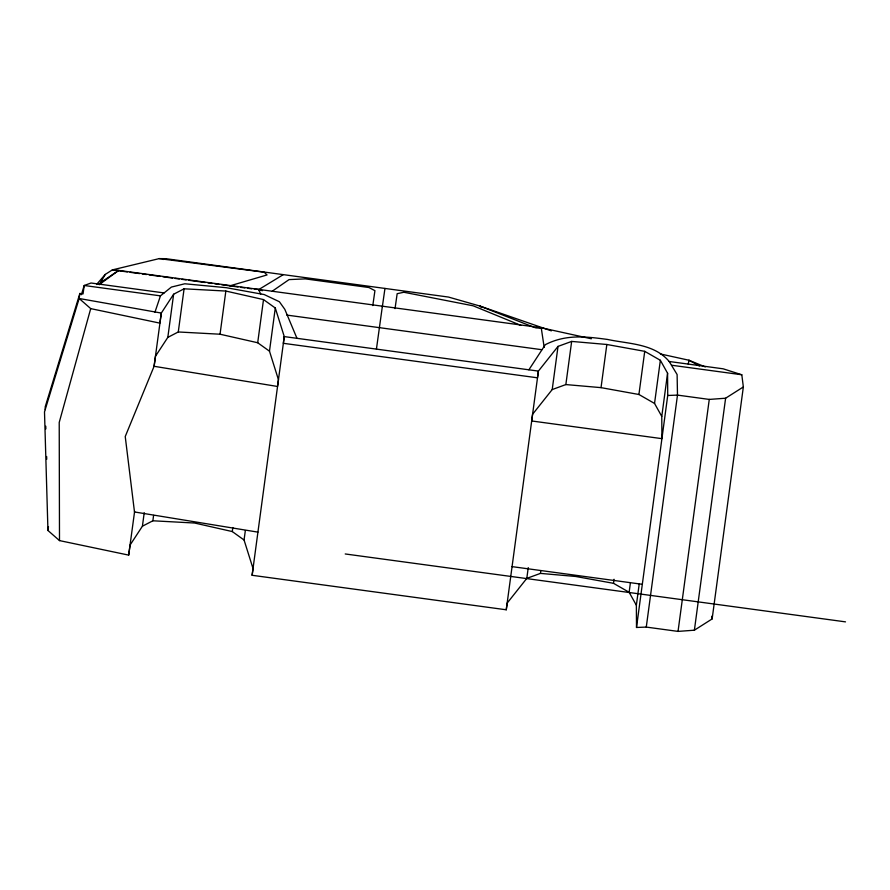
<?xml version="1.0" encoding="UTF-8"?>
<svg xmlns="http://www.w3.org/2000/svg" width="890" height="890" viewBox="0 0 890 890"><rect width="100%" height="100%" fill="white"/><g stroke="black" fill="none" stroke-linecap="round" stroke-linejoin="round"><path stroke-width="1.33" d="M254.384 289.183L258.501 289.372L260.714 294.078M164.094 292.932L91.025 283.009L84.205 285.501L83.048 293.9L79.866 293.466L79.165 298.495L44.5 411.903L47.949 530.485L59.496 540.597L128.683 555.115L134.624 511.327M128.683 555.115L130.085 545.047L142.411 526.201L144.224 512.718M257.922 532.131L134.49 511.961L125.234 436.534L154.092 366.291L155.494 356.223L167.821 337.388L173.628 294.223L184.085 288.805L225.849 291.052L263.507 299.585L275.288 308.018L284.266 336.598L252.115 575.285L506.254 609.784L507.189 603.075L526.802 578.378L528.248 567.597M142.411 526.201L152.869 520.784L153.592 515.388M167.821 337.388L178.278 331.97L184.085 288.805M173.628 294.223L161.301 313.069L154.092 366.291L277.524 386.471L278.459 379.752L269.481 351.183L257.7 342.75L220.041 334.217L225.849 291.052M252.115 575.285L253.049 568.577L244.06 540.008L232.29 531.564L232.835 527.525M257.7 342.75L263.507 299.585M244.06 540.008L245.34 530.562M269.481 351.183L275.288 308.018M506.254 609.784L538.405 371.097L558.019 346.399L571.658 341.415L606.835 344.486L644.727 351.339L660.358 360.294L667.578 373.244L667.723 395.483L636.506 627.472L646.274 627.083L678.035 631.399L694.389 630.198L712.134 618.928L743.35 386.95L741.804 374.768L723.214 368.827L669.202 361.496C654.061 343.462 628.685 344.007 607.536 339.446C585.453 336.464 565.639 334.228 545.314 344.675L528.883 369.806M667.578 373.244L661.771 416.398L661.915 438.648L531.675 420.97L532.598 414.251L552.212 389.564L558.019 346.399M526.802 578.378L540.441 573.394L540.797 570.701M552.212 389.564L565.851 384.569L571.658 341.415M565.851 384.569L601.028 387.639L606.835 344.486M636.506 627.472L636.361 605.222L629.13 592.273L613.51 583.317L614.056 579.268M661.771 416.398L654.539 403.448L638.92 394.493L644.727 351.339M629.13 592.273L630.409 582.828M654.539 403.448L660.358 360.294M636.361 605.222L639.265 583.64M646.274 627.083L677.49 395.104L677.112 374.534L669.202 361.496M678.035 631.399L709.263 399.421L725.606 398.219L743.35 386.95M694.389 630.198L725.606 398.219M47.949 530.485L48.472 526.702M376.426 349.147L382.389 306.193M688.304 364.21L688.86 360.216L660.413 353.964M372.799 305.582L374.924 290.663L368.894 287.514L305.359 278.882L289.061 279.594L272.229 291.219M382.322 306.916L384.958 288.438M395.038 308.607L397.163 293.689L403.838 292.254L473.157 305.804L520.861 325.373M90.713 308.619L159.9 323.137L161.301 313.069L79.165 298.495L90.713 308.619L59.218 422.45L59.496 540.597M79.866 293.466L45.201 406.864L45.279 409.623M81.368 294.735L84.205 285.501L160.456 295.858L171.381 287.081L184.786 283.776L226.316 287.704L264.208 294.557L279.393 301.743L284.811 309.32L296.971 338.322M154.949 312.201L160.456 295.858M551.355 330.858L479.621 305.96L448.493 297.06L165.763 258.679L159.277 258.601L112.34 269.904L105.254 274.432L99.313 284.644M99.257 284.566L100.915 282.397L118.715 270.404L541.231 327.754L591.338 338.779M96.554 284.488L105.254 274.432M100.058 284.032L118.715 270.404L112.34 269.904L127.37 271.94M258.467 289.74L283.298 274.632M163.104 259.48L165.763 258.679M229.876 285.857L267.056 274.943L264.197 272.218L159.277 258.601M667.723 395.483L677.49 395.104L709.263 399.421M534.823 327.62L541.231 327.754L544.191 347.445M535.713 327.598L541.231 327.754M178.278 331.97L220.041 334.217M152.869 520.784L194.632 523.031L232.29 531.564M540.441 573.394L575.619 576.464L613.51 583.317M130.107 272.318L139.674 273.608M142.4 273.987L146.505 274.543M149.242 274.91L160.178 276.389M162.903 276.768L172.471 278.069M175.208 278.437L179.313 278.993M182.038 279.36L186.143 279.916M188.869 280.294L205.279 282.519M208.004 282.887L212.109 283.443M214.846 283.81L218.94 284.377M221.677 284.744L238.042 286.969M240.767 287.337L244.85 287.893M247.576 288.26L251.659 288.816M671.917 365.278L741.804 374.768M286.814 315.082L541.832 349.703M512.073 566.63L642.313 584.307M345.22 553.958L845.5 621.865M601.028 387.639L638.92 394.493M259.813 290.04L262.506 290.652M533.544 327.108L479.621 305.96L481.568 307.528M705.292 366.925L688.86 360.216L699.473 365.957M711.789 616.225L712.134 618.928M45.757 426.176L45.846 428.924M46.647 456.503L46.725 459.262M284.266 336.598L283.332 343.306L537.482 377.805L538.405 371.097L284.266 336.598"/></g></svg>
